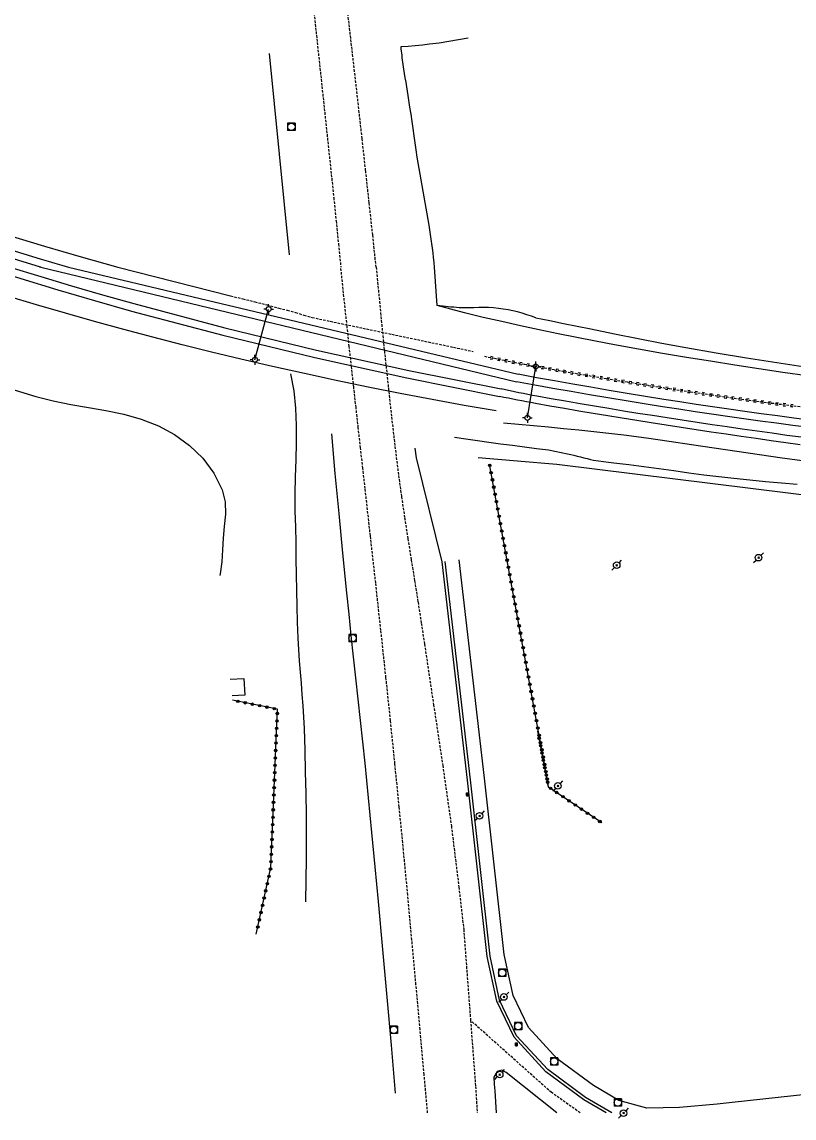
# Model space of a CAD drawing. Header units: millimetres. Extents: x 169000 to 170000, y 125999 to 127000.
# Drawn here: x 169584.5 to 169740.7, y 125999 to 126220.6 of the extents above; entities that cross this region are included whole.
import ezdxf

# ---------------------------------------------------------------- set-up
doc = ezdxf.new("R2010")
doc.units = ezdxf.units.MM
doc.linetypes.add('DASHED', pattern=[0.75, 0.5, -0.25])
doc.layers.get('0').update_dxf_attribs({"linetype": 'CONTINUOUS'})
for name, color, linetype in [('W0001', 6, 'DASHED'), ('W0008', 7, 'CONTINUOUS'), ('W0010', 4, 'CONTINUOUS'), ('W0014', 7, 'CONTINUOUS'), ('W0015', 2, 'CONTINUOUS'), ('W0112', 1, 'DASHED'), ('W0211', 2, 'CONTINUOUS'), ('W0214', 2, 'CONTINUOUS'), ('W0220', 5, 'DASHED'), ('W0300', 7, 'CONTINUOUS'), ('W0323', 7, 'CONTINUOUS'), ('W0330', 7, 'CONTINUOUS'), ('W0401', 7, 'CONTINUOUS'), ('W0420', 7, 'CONTINUOUS'), ('W0473', 7, 'CONTINUOUS'), ('W0600', 7, 'CONTINUOUS'), ('W0610', 7, 'CONTINUOUS'), ('W0611', 7, 'CONTINUOUS'), ('W0700', 7, 'CONTINUOUS')]:
    doc.layers.add(name, color=color, linetype=linetype)

# ---------------------------------------------------------------- blocks, each defined once
blk = doc.blocks.new('T610')
for p, q in [((-0.500001, 0), (-1.000002, 0)), ((0, 0.500001), (0, 1.000002)), ((0.500001, 0), (1.000002, 0)), ((0, -0.500001), (0, -1.000002))]:
    blk.add_line(p, q)
blk.add_ellipse((0, 0), major_axis=(-0.353554, 0.353554), ratio=1, start_param=3.926990817, end_param=10.2101761242)
blk = doc.blocks.new('T420')
for p, q in [((0.75, 0.75), (-0.75, 0.75)), ((-0.75, 0.75), (-0.75, -0.75)), ((0.75, 0.75), (0.75, -0.75)), ((0.75, -0.75), (-0.75, -0.75))]:
    blk.add_line(p, q)
blk.add_ellipse((0, 0), major_axis=(-0.53, 0.53), ratio=1, start_param=3.926991, end_param=10.210176)
blk = doc.blocks.new('T473')
for p, q in [((-0.166667, 0.166667), (0.166667, -0.166667)), ((-0.166667, -0.166667), (0.166667, 0.166667)), ((0.500001, 0.500001), (1.000002, 1.000002)), ((-1.000002, -1.000002), (-0.500001, -0.500001))]:
    blk.add_line(p, q)
blk.add_ellipse((0, 0), major_axis=(0.471405, 0.471405), ratio=1, start_param=5.4977871438, end_param=11.780972451)
blk = doc.blocks.new('T401')
for p, q in [((-0.3, 0.3), (0, 0.3)), ((-0.3, -0.25), (-0.3, 0.3)), ((-0.3, 0.15), (0, 0.15)), ((-0.3, 0), (0, 0)), ((0, 0.3), (0, -0.25)), ((-0.3, -0.15), (0, -0.15)), ((-0.3, -0.25), (-0.3, -0.3)), ((-0.3, -0.3), (0, -0.3)), ((0, -0.3), (0, -0.25))]:
    blk.add_line(p, q)
blk = doc.blocks.new('t323o')
at = {"color": 0, "linetype": 'Continuous'}
for radius in [0.25, 0.15]:
    blk.add_circle((0, 0), radius, dxfattribs=at)
blk = doc.blocks.new('t220o')
at = {"color": 0, "linetype": 'Continuous'}
for p, q in [((-0.25, 0.25), (0.25, 0.25)), ((-0.25, -0.25), (0.25, -0.25))]:
    blk.add_line(p, q, dxfattribs=at)

msp = doc.modelspace()

# ---------------------------------------------------------------- linework, layer by layer
at = {"layer": 'W0001'}
for points in [[(169641.76, 126238.83), (169642.13, 126235.46), (169642.5, 126232.08), (169642.87, 126228.71), (169643.24, 126225.33), (169644.2, 126216.43), (169645.16, 126207.52), (169646.11, 126198.61), (169647.06, 126189.71), (169647.55, 126185.03), (169648.03, 126180.35), (169648.51, 126175.68), (169648.99, 126171)], [(169656.12, 126171), (169655.44, 126177.51), (169654.73, 126184.01), (169654.01, 126190.51), (169653.29, 126197.01), (169652.54, 126203.78), (169651.77, 126210.55), (169650.99, 126217.31), (169650.2, 126224.08)], [(169666.54, 126000), (169665.84, 126007.74), (169665.01, 126016.84), (169664.19, 126025.91), (169663.36, 126034.99), (169662.52, 126044.06), (169661.66, 126053.13), (169660.8, 126061.86), (169659.93, 126070.59), (169659.04, 126079.31), (169658.12, 126088.03), (169657.09, 126097.59), (169656.04, 126107.14), (169654.97, 126116.69), (169653.9, 126126.24), (169653.44, 126130.34), (169652.98, 126134.44), (169652.52, 126138.53), (169652.06, 126142.63), (169651.6, 126146.73), (169651.15, 126150.83), (169650.69, 126154.93), (169650.25, 126159.03), (169649.93, 126162.02), (169649.61, 126165.02), (169649.3, 126168.01), (169648.99, 126171)], [(169656.12, 126171), (169656.36, 126168.69), (169656.58, 126166.37), (169656.81, 126164.06), (169657.03, 126161.74), (169657.25, 126159.43), (169657.49, 126157.11), (169657.72, 126154.8), (169657.97, 126152.48), (169658.61, 126146.58), (169659.25, 126140.67), (169659.93, 126134.76), (169660.67, 126128.86), (169661.26, 126124.59), (169661.9, 126120.32), (169662.55, 126116.06), (169663.23, 126111.8), (169663.92, 126107.55), (169664.6, 126103.29), (169665.27, 126099.03), (169665.91, 126094.77), (169667.75, 126082.51), (169669.6, 126070.25), (169671.35, 126057.97), (169672.87, 126045.66), (169673.84, 126037.13), (169675.23, 126018.7)], [(169697.44, 126000), (169691.6, 126004.12), (169675.23, 126018.7)], [(169675.23, 126018.7), (169676.24, 126005.35), (169676.58, 126000)]]:
    msp.add_lwpolyline(points, dxfattribs=at)
at = {"layer": 'W0008'}
msp.add_lwpolyline([(169702.65, 126000), (169698.16, 126002.61), (169690.45, 126008.31), (169684.04, 126015.28), (169680.55, 126022.61), (169678.58, 126031.65), (169674.6, 126067.26), (169669.48, 126111.39), (169664.31, 126132.42), (169664.04, 126134.37)], dxfattribs=at)
at = {"layer": 'W0010'}
msp.add_lwpolyline([(169647.07, 126137.29), (169647.8, 126129.25), (169648.55, 126121.21), (169649.33, 126113.18), (169650.14, 126105.15), (169650.58, 126100.84), (169651.04, 126096.54), (169651.51, 126092.24), (169651.98, 126087.94), (169652.46, 126083.63), (169652.93, 126079.33), (169653.39, 126075.03), (169653.83, 126070.73), (169654.54, 126063.72), (169655.22, 126056.72), (169655.89, 126049.72), (169656.54, 126042.71), (169657.43, 126033.04), (169658.3, 126023.37), (169659.16, 126013.69), (169660.01, 126004.01)], dxfattribs=at)
at = {"layer": 'W0014'}
msp.add_lwpolyline([(169703.83, 126000), (169698.49, 126003.11), (169690.85, 126008.75), (169684.54, 126015.61), (169681.11, 126022.81), (169679.18, 126031.71), (169675.19, 126067.33), (169670.08, 126111.46)], dxfattribs=at)
at = {"layer": 'W0015'}
msp.add_lwpolyline([(169692.68, 126000), (169682.44, 126008.2), (169681.58, 126008.62), (169680.59, 126008.36), (169679.97, 126007.24), (169680.02, 126005.81), (169680.12, 126004.44), (169680.41, 126000)], dxfattribs=at)
at = {"layer": 'W0112'}
for points in [[(169626.69, 126165.18), (169629.14, 126164.59), (169631.58, 126163.99), (169634.02, 126163.37), (169636.45, 126162.73), (169638.14, 126162.27), (169639.83, 126161.8), (169641.51, 126161.32), (169643.19, 126160.82)], [(169643.19, 126160.82), (169675.78, 126153.96)]]:
    msp.add_lwpolyline(points, dxfattribs=at)
at = {"layer": 'W0211'}
for points in [[(169674.03, 126161.73), (169668.48, 126163.27)], [(169743.33, 126149.02), (169738.44, 126149.73), (169733.56, 126150.46), (169728.68, 126151.2), (169723.8, 126151.96), (169718.92, 126152.75), (169714.05, 126153.56), (169709.19, 126154.41), (169704.33, 126155.3), (169700.52, 126156.02), (169696.72, 126156.76), (169692.93, 126157.53), (169689.14, 126158.32), (169685.35, 126159.14), (169681.57, 126159.98), (169677.8, 126160.84), (169674.03, 126161.73)], [(169577.12, 126147.93), (169587.3, 126144.85), (169590.8, 126143.95), (169594.34, 126143.25), (169597.9, 126142.65), (169601.45, 126142.03), (169605.05, 126141.27), (169608.62, 126140.27), (169612.08, 126138.92), (169615.36, 126137.15), (169618.37, 126134.96), (169621.06, 126132.37), (169623.32, 126129.36), (169625, 126125.98), (169625.58, 126123.54), (169625.63, 126121.04), (169625.4, 126118.59), (169625.19, 126116.22), (169625.07, 126113.83), (169624.94, 126111.4), (169624.58, 126108.97), (169624.49, 126108.67)], [(169671.97, 126136.59), (169674.3, 126136.26), (169676.62, 126135.94), (169678.95, 126135.62), (169681.28, 126135.3), (169683.71, 126134.98), (169686.15, 126134.66), (169688.58, 126134.35), (169691.02, 126134.05)], [(169691.02, 126134.05), (169694.83, 126133.28)], [(169694.83, 126133.28), (169695.49, 126133.13), (169696.16, 126132.96), (169696.82, 126132.79), (169697.48, 126132.62), (169698.14, 126132.45), (169698.81, 126132.28), (169699.47, 126132.13), (169700.14, 126132), (169701.15, 126131.82), (169702.16, 126131.68), (169703.17, 126131.56), (169704.19, 126131.46)], [(169704.19, 126131.46), (169707.23, 126131.08), (169710.27, 126130.68), (169713.31, 126130.26), (169716.35, 126129.85), (169719.39, 126129.44), (169722.44, 126129.04), (169725.48, 126128.66), (169728.53, 126128.3), (169731.73, 126127.97), (169734.93, 126127.66), (169738.13, 126127.38), (169741.33, 126127.11)], [(169728.14, 126002.09), (169725.13, 126001.76), (169717.52, 126001.1), (169710.93, 126000.93), (169705.24, 126002.51), (169700.08, 126005.53), (169692.79, 126010.91), (169686.94, 126017.24), (169683.86, 126023.74), (169682.06, 126032.04), (169678.08, 126067.66), (169672.96, 126111.79)], [(169798.64, 126008.77), (169792.1, 126008.76), (169785.72, 126008.27), (169765.85, 126006.13), (169740.6, 126003.44), (169728.14, 126002.09)]]:
    msp.add_lwpolyline(points, dxfattribs=at)
at = {"layer": 'W0214'}
for points in [[(169361.38, 126276.74), (169369.1, 126272.11), (169376.88, 126267.58), (169384.71, 126263.14), (169392.59, 126258.8), (169407.64, 126250.71), (169422.78, 126242.78), (169438.02, 126235.06), (169453.39, 126227.6), (169467.16, 126221.2), (169481.03, 126215.02), (169495, 126209.05), (169509.06, 126203.32), (169525.22, 126197.02), (169541.47, 126190.96), (169557.83, 126185.19), (169574.3, 126179.75), (169581.66, 126177.44), (169589.04, 126175.22), (169596.44, 126173.07), (169603.87, 126171)], [(169680.44, 126141.92), (169673.94, 126143.05), (169667.46, 126144.24), (169660.98, 126145.47), (169654.52, 126146.76), (169648.06, 126148.1), (169641.62, 126149.48), (169635.19, 126150.92), (169628.77, 126152.41), (169622.82, 126153.84), (169616.89, 126155.32), (169610.97, 126156.85), (169605.06, 126158.42), (169599.17, 126160.04), (169593.28, 126161.7), (169587.41, 126163.4), (169581.55, 126165.14), (169576.88, 126166.56), (169572.22, 126168.01), (169567.58, 126169.49), (169562.94, 126171)], [(169603.87, 126171), (169626.69, 126165.18)], [(169641.89, 126042.66), (169641.97, 126047.04), (169642.02, 126051.42), (169642.03, 126055.81), (169642.01, 126060.19), (169641.96, 126064.57), (169641.87, 126068.95), (169641.76, 126073.33), (169641.61, 126077.71), (169641.5, 126080), (169641.36, 126082.29), (169641.19, 126084.58), (169641.01, 126086.86), (169640.82, 126089.14), (169640.65, 126091.43), (169640.5, 126093.71), (169640.38, 126096), (169640.25, 126099.21), (169640.15, 126102.42), (169640.08, 126105.63), (169640.02, 126108.84), (169639.97, 126112.05), (169639.92, 126115.26), (169639.86, 126118.47), (169639.78, 126121.68), (169639.75, 126125.14), (169639.82, 126128.6), (169639.93, 126132.05), (169640.01, 126135.51), (169640.02, 126139), (169639.87, 126142.49), (169639.52, 126145.97), (169638.89, 126149.42)], [(169742.86, 126131.75), (169738.27, 126132.37), (169733.69, 126133.02), (169729.12, 126133.71), (169724.54, 126134.41), (169719.97, 126135.1), (169715.39, 126135.78), (169710.81, 126136.41), (169706.22, 126137), (169703.18, 126137.36), (169700.15, 126137.71), (169697.11, 126138.03), (169694.07, 126138.34), (169691.03, 126138.64), (169687.98, 126138.92), (169684.94, 126139.18), (169681.89, 126139.43)]]:
    msp.add_lwpolyline(points, dxfattribs=at)
at = {"layer": 'W0220'}
msp.add_lwpolyline([(169741.89, 126142.73), (169737.32, 126143.3), (169732.75, 126143.89), (169728.19, 126144.52), (169723.93, 126145.12), (169719.67, 126145.74), (169715.42, 126146.38), (169711.16, 126147.04), (169706.92, 126147.72), (169702.67, 126148.42), (169698.43, 126149.13), (169694.19, 126149.85), (169692.16, 126150.21), (169690.14, 126150.57), (169688.12, 126150.94), (169686.1, 126151.32), (169684.08, 126151.71), (169682.06, 126152.11), (169680.05, 126152.51), (169678.03, 126152.92)], dxfattribs=at)
at = {"layer": 'W0300'}
msp.add_lwpolyline([(169634.47, 126214.18), (169638.53, 126173.5)], dxfattribs=at)
at = {"layer": 'W0323'}
for points in [[(169691.01, 126066.02), (169679.07, 126131.18)], [(169631.87, 126036.11), (169634.82, 126049.6), (169636.15, 126081.61), (169627.05, 126083.44)], [(169701.79, 126058.64), (169691.03, 126065.89), (169688.82, 126077.18)]]:
    msp.add_lwpolyline(points, dxfattribs=at)
at = {"layer": 'W0330'}
for points in [[(169661.17, 126215.62), (169662.61, 126215.71), (169664.05, 126215.82), (169665.49, 126215.96), (169666.92, 126216.12), (169668.88, 126216.38), (169670.83, 126216.68), (169672.78, 126217), (169674.72, 126217.36)], [(169667.96, 126171), (169667.86, 126171.96), (169667.76, 126172.92), (169667.65, 126173.88), (169667.53, 126174.84), (169667.22, 126177.15), (169666.86, 126179.46), (169666.47, 126181.77), (169666.05, 126184.06), (169665.63, 126186.36), (169665.22, 126188.66), (169664.81, 126190.96), (169664.44, 126193.26), (169664.22, 126194.7), (169664, 126196.14), (169663.8, 126197.58), (169663.6, 126199.02), (169663.4, 126200.47), (169663.19, 126201.91), (169662.98, 126203.35), (169662.77, 126204.79), (169662.63, 126205.69), (169662.48, 126206.58), (169662.33, 126207.47), (169662.18, 126208.37), (169662.03, 126209.26), (169661.88, 126210.16), (169661.74, 126211.06), (169661.61, 126211.95), (169661.55, 126212.41), (169661.49, 126212.87), (169661.43, 126213.32), (169661.37, 126213.78), (169661.32, 126214.24), (169661.27, 126214.7), (169661.22, 126215.16), (169661.17, 126215.62)], [(169668.48, 126163.27), (169667.96, 126171)], [(169688.47, 126160.75), (169687.55, 126161.09), (169686.61, 126161.39), (169685.67, 126161.67), (169684.73, 126161.93), (169683.77, 126162.15), (169682.81, 126162.35), (169681.85, 126162.52), (169680.88, 126162.66), (169679.89, 126162.77), (169678.89, 126162.81), (169677.9, 126162.82), (169676.91, 126162.81), (169675.92, 126162.78), (169674.93, 126162.76), (169673.94, 126162.77), (169672.95, 126162.8), (169672.39, 126162.84), (169671.83, 126162.88), (169671.27, 126162.93), (169670.71, 126162.99), (169670.16, 126163.05), (169669.6, 126163.12), (169669.04, 126163.19), (169668.48, 126163.27)], [(169688.47, 126160.75), (169691.24, 126160.18), (169694.01, 126159.62), (169696.79, 126159.06), (169699.56, 126158.5), (169704.36, 126157.54), (169709.15, 126156.57), (169713.96, 126155.63), (169718.77, 126154.74), (169724.9, 126153.67), (169731.04, 126152.66), (169737.19, 126151.7), (169743.34, 126150.79)], [(169676.78, 126132.52), (169679.16, 126132.31), (169681.53, 126132.11), (169683.91, 126131.9), (169686.28, 126131.7), (169687.87, 126131.56), (169689.47, 126131.43), (169691.06, 126131.3), (169692.66, 126131.16)], [(169692.66, 126131.16), (169802.62, 126117.55)]]:
    msp.add_lwpolyline(points, dxfattribs=at)
at = {"layer": 'W0600'}
msp.add_lwpolyline([(169626.62, 126087.69), (169629.39, 126087.82), (169629.55, 126084.43), (169626.97, 126084.31)], dxfattribs=at)
at = {"layer": 'W0611'}
for points in [[(169631.62, 126152.28), (169634.38, 126162.52)], [(169686.73, 126140.52), (169688.42, 126150.91)]]:
    msp.add_lwpolyline(points, dxfattribs=at)
at = {"layer": 'W0700'}
for points in [[(169341.34, 126283.36), (169347.7, 126279.69), (169354.06, 126276.04), (169360.44, 126272.4), (169373.01, 126265.19), (169385.57, 126257.95), (169398.21, 126250.83), (169411.02, 126244.02), (169434.28, 126232.28), (169457.73, 126220.92), (169481.44, 126210.06), (169505.44, 126199.88), (169525.78, 126191.9), (169546.32, 126184.46), (169567.04, 126177.53), (169587.92, 126171.11), (169588.02, 126171.08), (169588.11, 126171.05), (169588.2, 126171.03), (169588.29, 126171)], [(169342.11, 126284.71), (169348.47, 126281.05), (169354.84, 126277.39), (169361.22, 126273.76), (169373.79, 126266.55), (169386.35, 126259.31), (169398.98, 126252.2), (169411.78, 126245.39), (169435.01, 126233.67), (169458.43, 126222.32), (169482.1, 126211.48), (169506.06, 126201.31), (169526.36, 126193.36), (169546.85, 126185.93), (169567.52, 126179.01), (169588.36, 126172.61), (169589.74, 126172.2), (169591.12, 126171.8), (169592.51, 126171.4), (169593.89, 126171)], [(169576.83, 126171), (169584.26, 126168.68), (169591.7, 126166.42), (169599.17, 126164.24), (169606.66, 126162.13), (169625.13, 126157.24), (169643.7, 126152.73), (169662.36, 126148.59), (169681.09, 126144.84)], [(169582.03, 126171), (169588.27, 126169.08), (169594.52, 126167.21), (169600.79, 126165.39), (169607.08, 126163.63), (169625.53, 126158.75), (169644.08, 126154.24), (169662.72, 126150.11), (169681.44, 126146.37)], [(169588.29, 126171), (169684.53, 126147.81)], [(169593.89, 126171), (169684.89, 126149.33)], [(169743.97, 126140.04), (169740.62, 126140.48), (169737.33, 126140.91), (169734.04, 126141.36), (169730.75, 126141.82), (169727.46, 126142.28), (169724.17, 126142.76), (169720.88, 126143.25), (169717.6, 126143.75), (169714.31, 126144.27), (169710.63, 126144.85), (169706.94, 126145.46), (169703.26, 126146.07), (169699.58, 126146.7), (169695.91, 126147.34), (169692.23, 126147.99), (169688.56, 126148.65), (169684.89, 126149.33)], [(169742.15, 126136.59), (169739.2, 126136.99), (169736.25, 126137.4), (169733.22, 126137.82), (169730.19, 126138.25), (169727.15, 126138.69), (169724.12, 126139.13), (169721.1, 126139.58), (169718.07, 126140.04), (169715.04, 126140.51), (169712.02, 126140.98), (169709.09, 126141.44), (169706.16, 126141.91), (169703.24, 126142.39), (169700.32, 126142.87), (169697.39, 126143.36), (169694.47, 126143.87), (169691.56, 126144.38), (169688.64, 126144.91), (169687.74, 126145.08), (169686.84, 126145.26), (169685.93, 126145.43), (169685.03, 126145.61), (169684.13, 126145.79), (169683.23, 126145.98), (169682.33, 126146.17), (169681.44, 126146.37)], [(169743.79, 126138.56), (169740.44, 126138.99), (169737.14, 126139.42), (169733.84, 126139.87), (169730.55, 126140.33), (169727.25, 126140.8), (169723.96, 126141.28), (169720.67, 126141.77), (169717.38, 126142.27), (169714.09, 126142.78), (169710.39, 126143.37), (169706.69, 126143.97), (169702.99, 126144.58), (169699.3, 126145.2), (169695.6, 126145.84), (169691.91, 126146.48), (169688.22, 126147.14), (169684.53, 126147.81)], [(169741.95, 126135.1), (169739, 126135.51), (169736.05, 126135.91), (169733.01, 126136.34), (169729.97, 126136.77), (169726.94, 126137.2), (169723.91, 126137.65), (169720.87, 126138.1), (169717.84, 126138.56), (169714.81, 126139.03), (169711.78, 126139.5), (169708.85, 126139.97), (169705.92, 126140.44), (169702.99, 126140.92), (169700.07, 126141.4), (169697.14, 126141.9), (169694.22, 126142.4), (169691.3, 126142.91), (169688.38, 126143.44), (169687.46, 126143.6), (169686.55, 126143.77), (169685.64, 126143.94), (169684.73, 126144.12), (169683.82, 126144.3), (169682.91, 126144.48), (169682, 126144.66), (169681.09, 126144.84)]]:
    msp.add_lwpolyline(points, dxfattribs=at)

# ---------------------------------------------------------------- block references
at = {"layer": 'W0220'}
for p, rotation in [((169679.5, 126152.62), 168.4543331101308), ((169680.97, 126152.33), 168.6838459064232), ((169682.44, 126152.03), 168.9096086041801), ((169683.91, 126151.74), 168.9096086041801), ((169685.39, 126151.46), 169.1316211984619), ((169686.86, 126151.18), 169.3597298811283), ((169688.34, 126150.9), 169.593934650429), ((169689.81, 126150.63), 169.593934650429), ((169691.29, 126150.37), 169.8243893213355), ((169692.76, 126150.1), 170.0510938866328), ((169694.24, 126149.85), 170.2692321126579), ((169695.72, 126149.59), 170.2692321126579), ((169697.2, 126149.34), 170.2692321126579), ((169698.68, 126149.09), 170.4824671534604), ((169700.16, 126148.84), 170.4824671534604), ((169701.64, 126148.59), 170.4824671534604), ((169703.11, 126148.34), 170.7007957069027), ((169704.6, 126148.1), 170.7007957069027), ((169706.08, 126147.86), 170.7007957069027), ((169707.56, 126147.62), 170.9242177635006), ((169709.04, 126147.38), 170.9242177635006), ((169710.52, 126147.15), 170.9242177635006), ((169712, 126146.91), 171.1650036892695), ((169713.48, 126146.68), 171.1650036892695), ((169714.96, 126146.45), 171.1650036892695), ((169716.45, 126146.23), 171.4231532485451), ((169717.93, 126146), 171.4231532485451), ((169719.41, 126145.78), 171.4231532485451), ((169720.9, 126145.56), 171.6863957313514), ((169722.38, 126145.34), 171.6863957313514), ((169723.87, 126145.13), 171.6863957313514), ((169725.35, 126144.92), 171.9547311249595), ((169726.84, 126144.71), 171.9547311249595), ((169728.32, 126144.5), 172.2542224138409), ((169729.81, 126144.3), 172.2542224138409), ((169731.29, 126144.09), 172.2542224138409), ((169732.78, 126143.89), 172.5678177973671), ((169734.27, 126143.7), 172.5678177973671), ((169735.76, 126143.5), 172.5678177973671), ((169737.24, 126143.31), 172.5678177973671), ((169738.73, 126143.12), 172.8453390205254), ((169740.22, 126142.94), 172.8453390205254)]:
    msp.add_blockref('t220o', p, dxfattribs=dict(at, rotation=rotation))
at = {"layer": 'W0323'}
for p, rotation in [((169679.12, 126130.94), 100.376096560901), ((169679.39, 126129.46), 100.376096560901), ((169679.66, 126127.99), 100.376096560901), ((169679.93, 126126.51), 100.376096560901), ((169680.2, 126125.04), 100.376096560901), ((169680.47, 126123.56), 100.376096560901), ((169680.74, 126122.09), 100.376096560901), ((169681.01, 126120.61), 100.376096560901), ((169681.28, 126119.13), 100.376096560901), ((169681.55, 126117.66), 100.376096560901), ((169681.82, 126116.18), 100.376096560901), ((169682.09, 126114.71), 100.376096560901), ((169682.36, 126113.23), 100.376096560901), ((169682.63, 126111.76), 100.376096560901), ((169682.9, 126110.28), 100.376096560901), ((169683.17, 126108.81), 100.376096560901), ((169683.44, 126107.33), 100.376096560901), ((169683.71, 126105.86), 100.376096560901), ((169683.98, 126104.38), 100.376096560901), ((169684.25, 126102.9), 100.376096560901), ((169684.52, 126101.43), 100.376096560901), ((169684.79, 126099.95), 100.376096560901), ((169685.06, 126098.48), 100.376096560901), ((169685.33, 126097), 100.376096560901), ((169685.6, 126095.53), 100.376096560901), ((169685.87, 126094.05), 100.376096560901), ((169686.14, 126092.58), 100.376096560901), ((169686.41, 126091.1), 100.376096560901), ((169686.68, 126089.63), 100.376096560901), ((169686.95, 126088.15), 100.376096560901), ((169687.22, 126086.67), 100.376096560901), ((169687.49, 126085.2), 100.376096560901), ((169687.76, 126083.72), 100.376096560901), ((169628.16, 126083.22), 168.6209001063538), ((169629.63, 126082.92), 168.6209001063538), ((169631.1, 126082.63), 168.6209001063538), ((169632.57, 126082.33), 168.6209001063538), ((169634.05, 126082.04), 168.6209001063538), ((169635.52, 126081.74), 168.6209001063538), ((169688.03, 126082.25), 100.376096560901), ((169636.06, 126079.26), 87.62105355457093), ((169636.12, 126080.76), 87.62105355457093), ((169688.3, 126080.77), 100.376096560901), ((169688.57, 126079.3), 100.376096560901), ((169635.99, 126077.77), 87.62105355457093), ((169688.84, 126077.82), 100.376096560901), ((169635.87, 126074.77), 87.62105355457093), ((169635.93, 126076.27), 87.62105355457093), ((169689.11, 126076.35), 100.376096560901), ((169689.11, 126075.71), 101.050120457586), ((169689.38, 126074.87), 100.376096560901), ((169635.81, 126073.27), 87.62105355457093), ((169689.4, 126074.23), 101.050120457586), ((169689.65, 126073.4), 100.376096560901), ((169689.68, 126072.76), 101.050120457586), ((169635.68, 126070.27), 87.62105355457093), ((169635.75, 126071.77), 87.62105355457093), ((169689.92, 126071.92), 100.376096560901), ((169689.97, 126071.29), 101.050120457586), ((169690.19, 126070.44), 100.376096560901), ((169635.62, 126068.77), 87.62105355457093), ((169690.26, 126069.82), 101.050120457586), ((169690.46, 126068.97), 100.376096560901), ((169690.55, 126068.34), 101.050120457586), ((169635.5, 126065.78), 87.62105355457093), ((169635.56, 126067.27), 87.62105355457093), ((169690.73, 126067.49), 100.376096560901), ((169690.83, 126066.87), 101.050120457586), ((169691.44, 126065.61), 146.0520217078502), ((169635.43, 126064.28), 87.62105355457093), ((169692.68, 126064.77), 146.0520217078502), ((169693.93, 126063.93), 146.0520217078502), ((169635.31, 126061.28), 87.62105355457093), ((169635.37, 126062.78), 87.62105355457093), ((169695.17, 126063.1), 146.0520217078502), ((169696.42, 126062.26), 146.0520217078502), ((169697.66, 126061.42), 146.0520217078502), ((169635.25, 126059.78), 87.62105355457093), ((169698.9, 126060.58), 146.0520217078502), ((169700.15, 126059.75), 146.0520217078502), ((169701.39, 126058.91), 146.0520217078502), ((169635.12, 126056.78), 87.62105355457093), ((169635.18, 126058.28), 87.62105355457093), ((169635.06, 126055.28), 87.62105355457093), ((169635, 126053.79), 87.62105355457093), ((169634.87, 126050.79), 87.62105355457093), ((169634.94, 126052.29), 87.62105355457093), ((169634.76, 126049.3), 77.62670770186989), ((169634.12, 126046.37), 77.62670770186989), ((169634.44, 126047.83), 77.62670770186989), ((169633.47, 126043.44), 77.62670770186989), ((169633.79, 126044.9), 77.62670770186989), ((169633.15, 126041.97), 77.62670770186989), ((169632.51, 126039.04), 77.62670770186989), ((169632.83, 126040.51), 77.62670770186989), ((169632.19, 126037.58), 77.62670770186989)]:
    msp.add_blockref('t323o', p, dxfattribs=dict(at, rotation=rotation))
at = {"layer": 'W0401'}
for p in [(169674.72, 126064.42), (169684.64, 126013.84)]:
    msp.add_blockref('T401', p, dxfattribs=at)
at = {"layer": 'W0420'}
for p in [(169638.98, 126199.37), (169651.36, 126095.98), (169681.64, 126028.31), (169659.72, 126016.81), (169684.85, 126017.55), (169692.14, 126010.38), (169705.03, 126002.09)]:
    msp.add_blockref('T420', p, dxfattribs=at)
at = {"layer": 'W0473'}
for p in [(169733.5, 126112.26), (169704.8, 126110.73), (169692.9, 126066.11), (169677.06, 126060.05), (169681.98, 126023.44), (169681.13, 126007.76), (169706.19, 125999.95)]:
    msp.add_blockref('T473', p, dxfattribs=at)
at = {"layer": 'W0610'}
for p in [(169634.38, 126162.52), (169631.62, 126152.28), (169688.42, 126150.91), (169686.73, 126140.52)]:
    msp.add_blockref('T610', p, dxfattribs=at)

doc.saveas('drawing.dxf')
